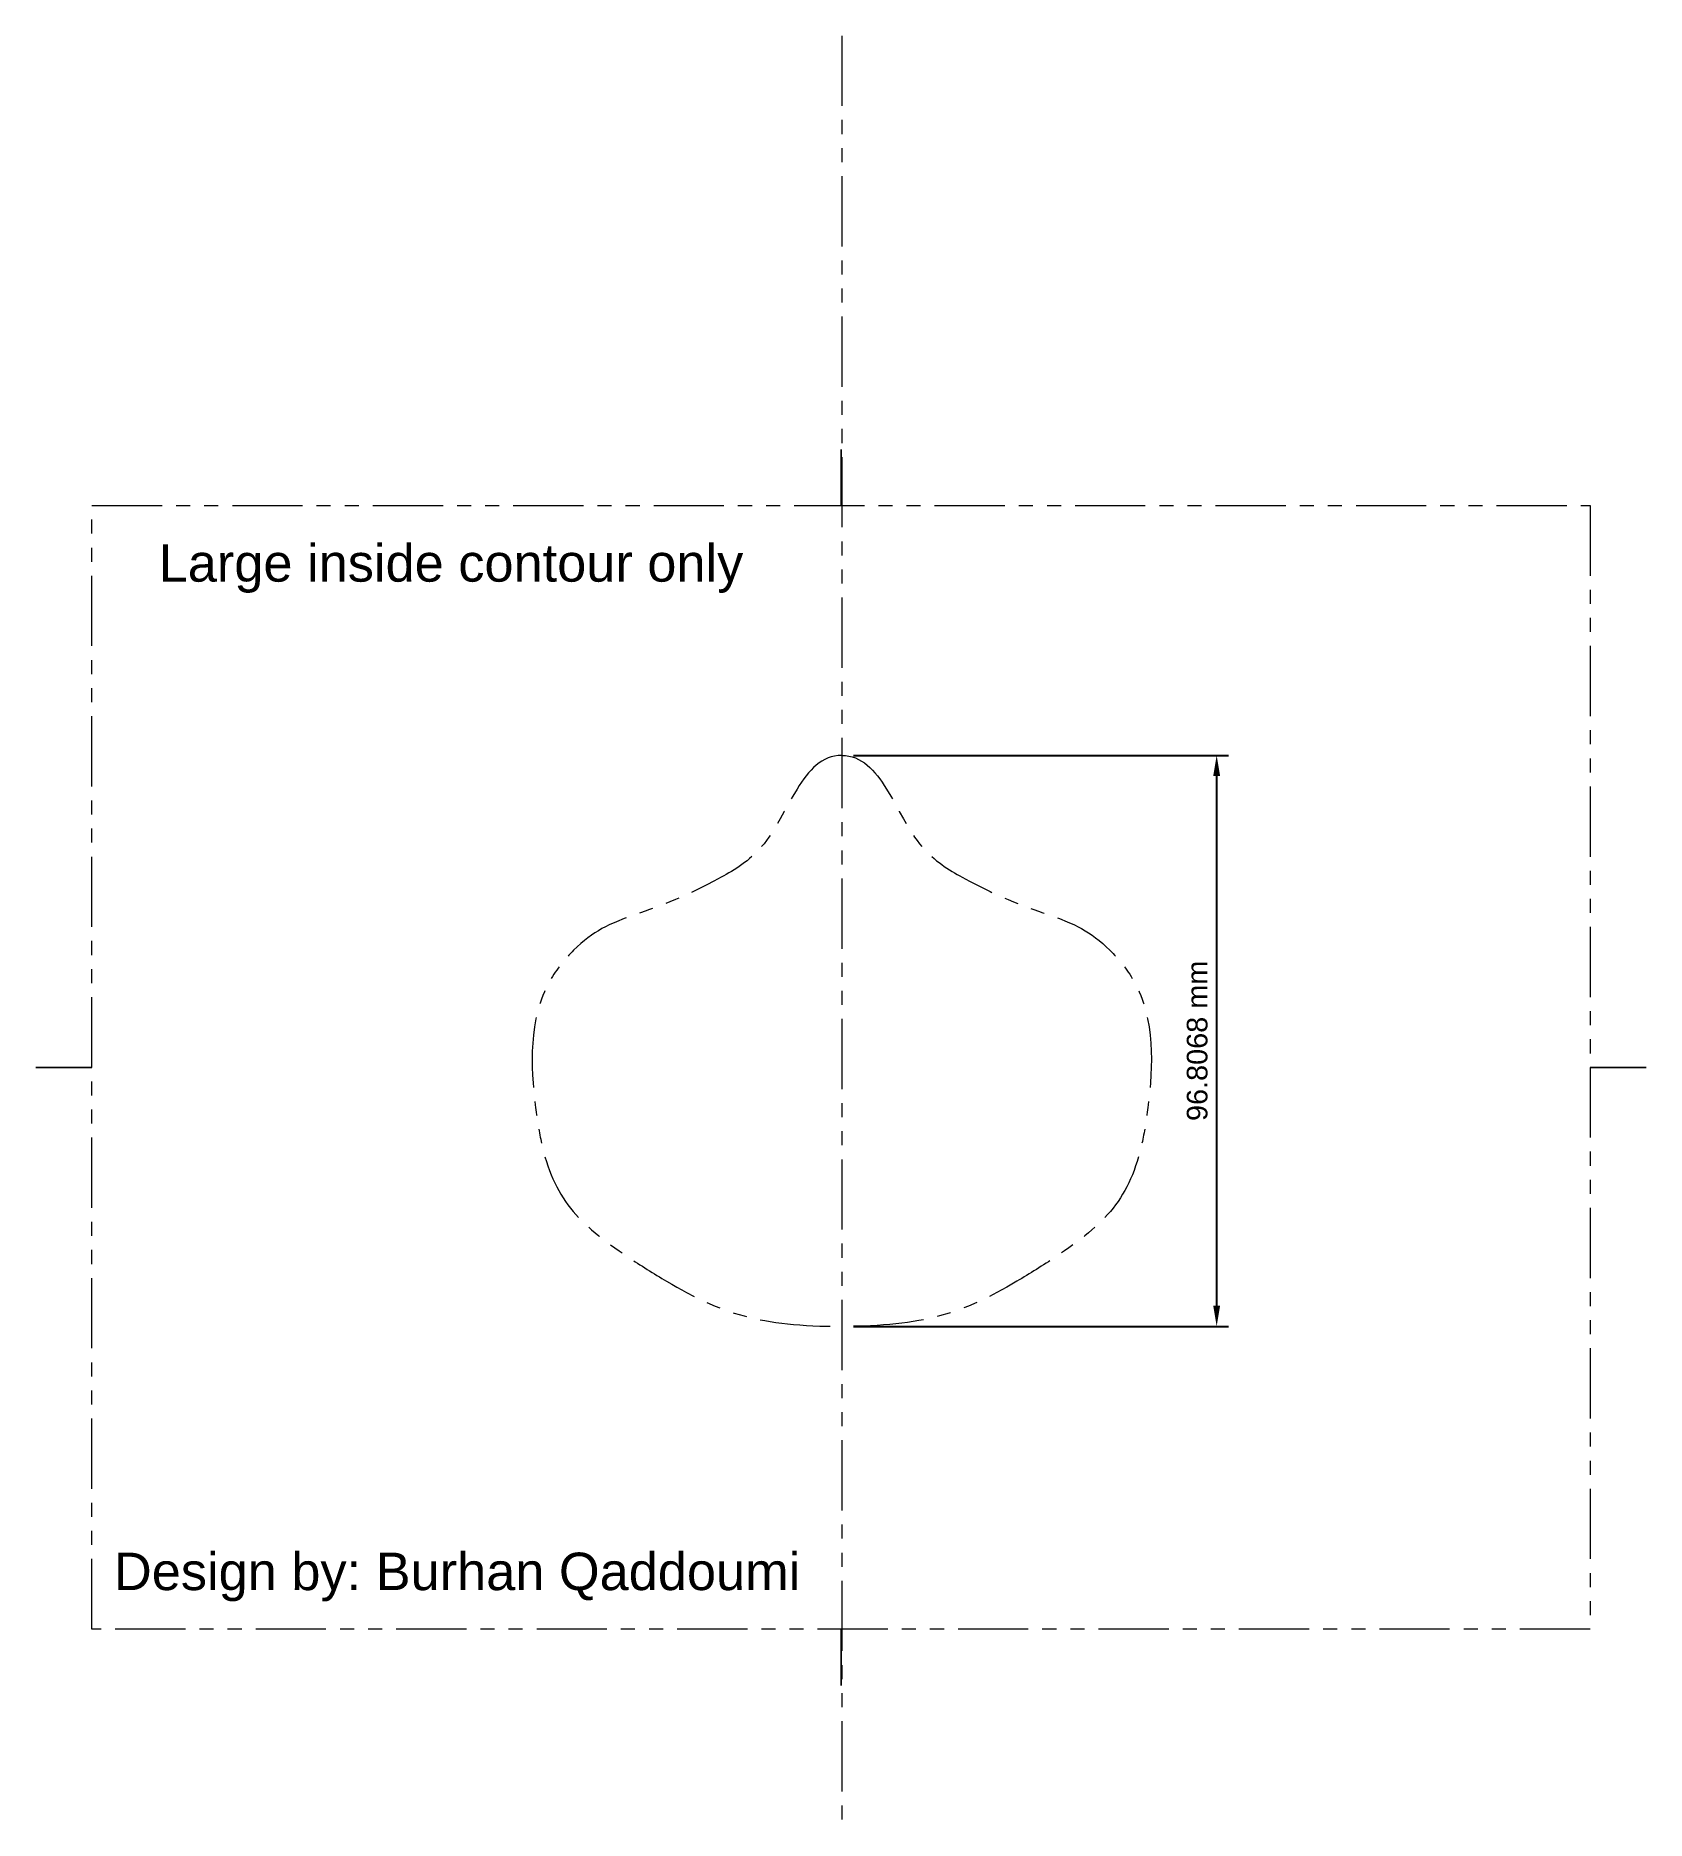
# Model space of a CAD drawing. Header units: millimetres. Extents: x 12 to 285, y -24 to 278.
import ezdxf

# ---------------------------------------------------------------- set-up
doc = ezdxf.new("R2010")
doc.units = ezdxf.units.MM
doc.header["$LTSCALE"] = 0.75
doc.linetypes.add('PHANTOM2', pattern=[31.75, 15.875, -3.175, 3.175, -3.175, 3.175, -3.175])
for name, color, linetype, lineweight in [('Annotations', 7, 'Continuous', 18), ('Dimensions', 7, 'Continuous', 18), ('Reference', 7, 'PHANTOM2', 18)]:
    doc.layers.add(name, color=color, linetype=linetype, lineweight=lineweight)
doc.styles.get("Standard").update_dxf_attribs({"font": 'arial.ttf'})
doc.dimstyles.new('ISO-25', dxfattribs={"dimtxt": 3.5, "dimasz": 3.5, "dimexe": 2, "dimexo": 2, "dimgap": 1.5, "dimtad": 1, "dimzin": 12, "dimdsep": 46, "dimtxsty": 'Standard', "dimcen": 0, "dimclrd": 256, "dimclre": 256, "dimclrt": 256, "dimazin": 3, "dimtp": 0.1, "dimtm": 0.1, "dimtfac": 0.714, "dimtmove": 0, "dimatfit": 3, "dimfxl": 1, "dimtzin": 12, "dimarcsym": 0})

# ---------------------------------------------------------------- blocks, each defined once
blk = doc.blocks.new('*D3')
at = {"layer": 'Defpoints', "color": 0, "transparency": 16777216}
for p in [(148.430371, 156.355747), (148.430371, 59.54892), (211.983181, 59.54892)]:
    blk.add_point(p, dxfattribs=at)
at = {"layer": 'Dimensions', "lineweight": -2, "transparency": 16777216}
for p, q in [((150.430371, 156.355747), (213.983181, 156.355747)), ((211.983181, 152.855747), (211.983181, 63.04892)), ((150.430371, 59.54892), (213.983181, 59.54892))]:
    blk.add_line(p, q, dxfattribs=at)
at = {"layer": 'Dimensions', "transparency": 16777216}
for points in [[(211.399848, 152.855747), (212.566514, 152.855747), (211.983181, 156.355747)], [(211.399848, 63.04892), (212.566514, 63.04892), (211.983181, 59.54892)]]:
    blk.add_solid(points, dxfattribs=at)
at = {"layer": 'Dimensions', "transparency": 16777216, "insert": (208.696176, 107.952333), "char_height": 3.5, "attachment_point": 5, "rotation": 90}
blk.add_mtext('96.8068 mm', dxfattribs=at)

msp = doc.modelspace()

# ---------------------------------------------------------------- linework, layer by layer
at = {"layer": 'Reference'}
for p, q in [((148.43037, 278.36025), (148.43037, -24.1878)), ((148.2993, 198.70658), (148.2993, 208.23158)), ((148.2993, 208.23158), (148.2993, 198.70658)), ((21.2993, 198.70658), (275.2993, 198.70658)), ((21.2993, 8.20658), (21.2993, 198.70658)), ((275.2993, 198.70658), (275.2993, 8.20658)), ((11.7743, 103.45658), (21.2993, 103.45658)), ((21.2993, 103.45658), (11.7743, 103.45658)), ((284.8243, 103.45658), (275.2993, 103.45658)), ((275.2993, 103.45658), (284.8243, 103.45658)), ((275.2993, 8.20658), (21.2993, 8.20658)), ((148.2993, 8.20658), (148.2993, -1.31842)), ((148.2993, -1.31842), (148.2993, 8.20658))]:
    msp.add_line(p, q, dxfattribs=at)
for points in [[(148.43037, 156.35575), (141.68086, 156.35575), (138.51726, 141.90233), (115.24721, 127.9231), (108.54679, 130.28033), (95.11706, 114.15986), (95.87326, 100.40489), (98.7645, 82.0119), (104.71421, 75.95119), (126.55868, 62.19456), (134.54258, 59.54892), (148.43037, 59.54892)], [(148.43037, 156.35575), (155.17988, 156.35575), (158.34348, 141.90233), (181.61353, 127.9231), (188.31395, 130.28033), (201.74368, 114.15986), (200.98748, 100.40489), (198.09624, 82.0119), (192.14653, 75.95119), (170.30206, 62.19456), (162.31816, 59.54892), (148.43037, 59.54892)]]:
    msp.add_open_spline(points, degree=3, knots=[0, 0, 0, 0, 0.065412049, 0.094087659, 0.265348497, 0.301935183, 0.423367834, 0.467680395, 0.700748232, 0.75689354, 1, 1, 1, 1], dxfattribs=at)

# ---------------------------------------------------------------- texts
at = {"layer": 'Annotations', "char_height": 6.35, "attachment_point": 1}
for s, width, insert in [('Large inside contour only', 97.265138, (32.62709, 192.15175)), ('Design by: Burhan Qaddoumi', 123.408126, (25.04326, 21.18675))]:
    msp.add_mtext_dynamic_manual_height_columns(s, width=width, gutter_width=17.5, heights=[0], dxfattribs=dict(at, insert=insert))

# ---------------------------------------------------------------- dimensions: what is measured, and where the dimension line sits
at = {"layer": 'Dimensions'}
dim = msp.add_aligned_dim(p1=(148.43037, 156.35575), p2=(148.43037, 59.54892), distance=63.55281, text='<> mm', dimstyle='ISO-25', override={"dimdec": 4, "dimlfac": 1, "dimclrd": 256, "dimclre": 256, "dimtdec": 4}, dxfattribs=at)
dim.commit()
dim.dimension.update_dxf_attribs({"geometry": '*D3', "text_midpoint": (208.69618, 107.95233)})

doc.saveas('drawing.dxf')
